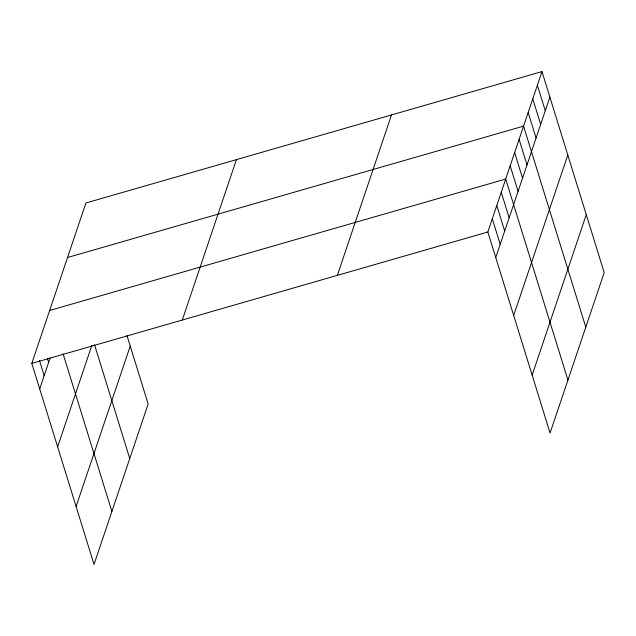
<?xml version="1.0" encoding="UTF-8"?>
<svg xmlns="http://www.w3.org/2000/svg" width="636" height="636" viewBox="0 0 636 636"><rect width="100%" height="100%" fill="white"/><g stroke="black" fill="none" stroke-linecap="round" stroke-linejoin="round"><path stroke-width="0.95" d="M127.001 335.673L148.156 403.995L94.025 564.41L31.8 363.395L85.932 202.987L541.975 71.59L604.2 272.606L550.068 433.013L487.844 232.005L541.975 71.59M39.702 388.922L50.125 358.044M57.63 446.83L91.862 345.372M76.097 506.495L130.229 346.087M182.294 320.035L236.425 159.628M337.35 275.364L391.482 114.957M495.746 257.532L549.878 97.117M513.673 315.44L567.805 155.025M532.141 375.105L586.273 214.69M67.527 257.524L523.571 126.135L585.796 327.143M49.664 310.463L505.707 179.066L567.932 380.074M31.8 363.395L487.844 232.005M537.372 85.232L545.275 110.751M532.777 98.866L540.68 124.386M528.174 112.5L536.076 138.02M519.103 139.364L527.005 164.891M514.643 152.6L522.546 178.128M510.175 165.837L518.078 191.357M501.248 192.303L509.142 217.83M496.78 205.539L504.682 231.059M492.312 218.768L500.214 244.296M94.526 344.752L129.752 458.532M63.059 353.735L111.888 511.471M47.462 358.672L48.63 362.456M39.488 360.564L44.17 375.685"/></g></svg>
